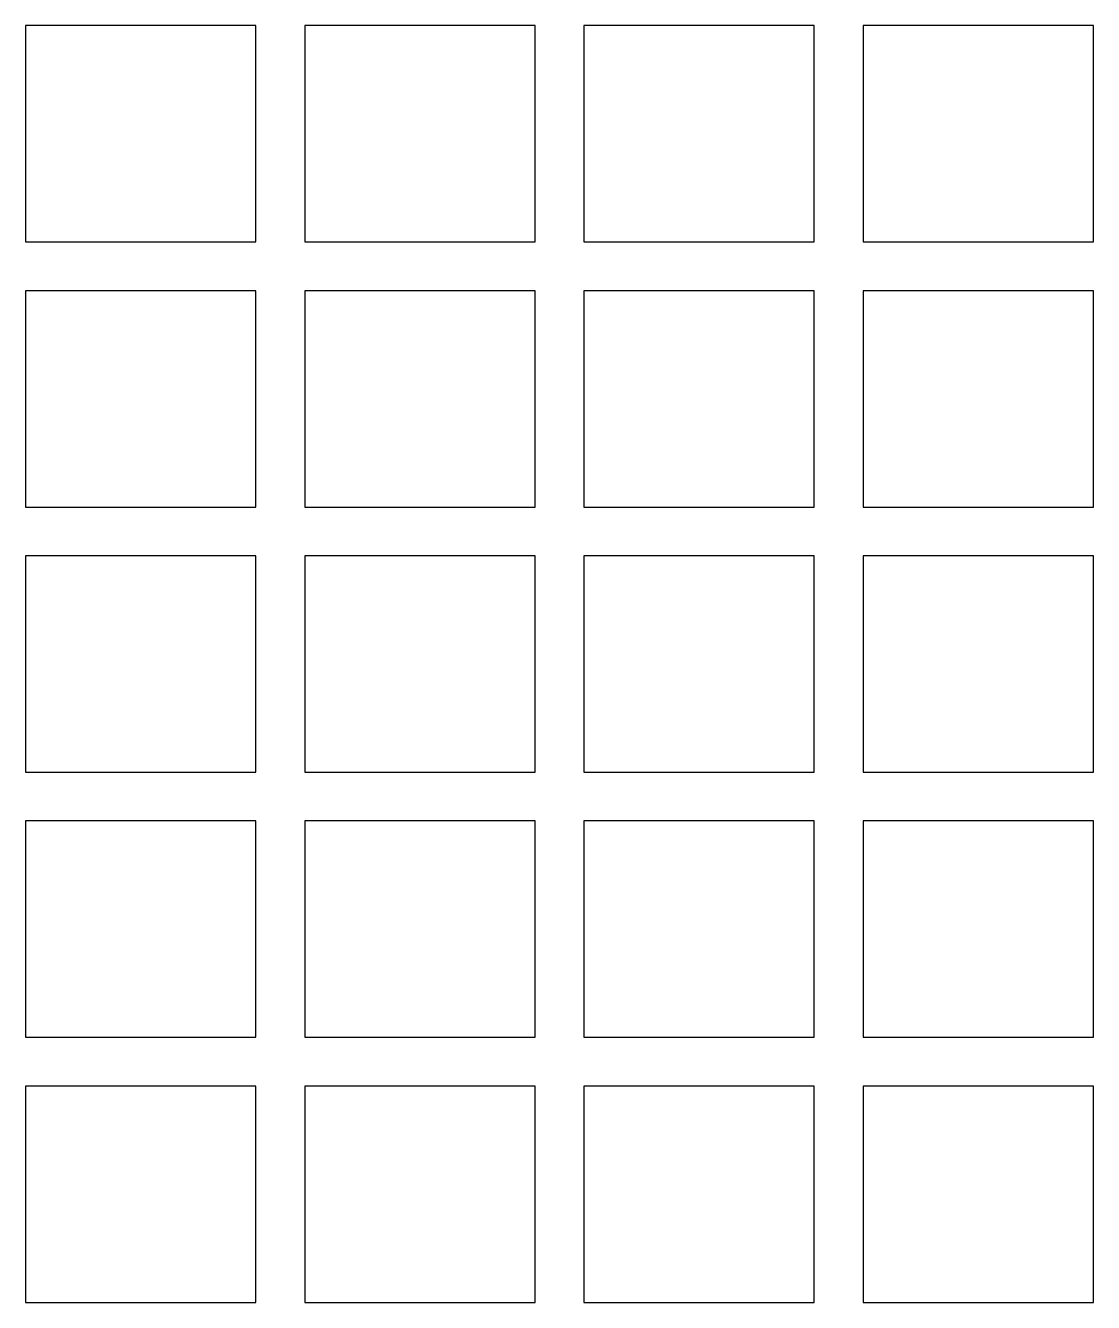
# Model space of a CAD drawing. Header units: millimetres. Extents: x 91.8 to 168.2, y -157.8 to -66.2.
import ezdxf

# ---------------------------------------------------------------- set-up
doc = ezdxf.new("R2010")
doc.units = ezdxf.units.MM

msp = doc.modelspace()

# ---------------------------------------------------------------- linework, layer by layer
for p, q in [((108.25, -66.25), (91.75, -66.25)), ((91.75, -66.25), (91.75, -81.75)), ((108.25, -81.75), (108.25, -66.25)), ((128.25, -66.25), (111.75, -66.25)), ((111.75, -66.25), (111.75, -81.75)), ((128.25, -81.75), (128.25, -66.25)), ((148.25, -66.25), (131.75, -66.25)), ((131.75, -66.25), (131.75, -81.75)), ((148.25, -81.75), (148.25, -66.25)), ((168.25, -66.25), (151.75, -66.25)), ((151.75, -66.25), (151.75, -81.75)), ((168.25, -81.75), (168.25, -66.25)), ((91.75, -81.75), (108.25, -81.75)), ((111.75, -81.75), (128.25, -81.75)), ((131.75, -81.75), (148.25, -81.75)), ((151.75, -81.75), (168.25, -81.75)), ((108.25, -85.25), (91.75, -85.25)), ((91.75, -85.25), (91.75, -100.75)), ((108.25, -100.75), (108.25, -85.25)), ((128.25, -85.25), (111.75, -85.25)), ((111.75, -85.25), (111.75, -100.75)), ((128.25, -100.75), (128.25, -85.25)), ((148.25, -85.25), (131.75, -85.25)), ((131.75, -85.25), (131.75, -100.75)), ((148.25, -100.75), (148.25, -85.25)), ((168.25, -85.25), (151.75, -85.25)), ((151.75, -85.25), (151.75, -100.75)), ((168.25, -100.75), (168.25, -85.25)), ((91.75, -100.75), (108.25, -100.75)), ((111.75, -100.75), (128.25, -100.75)), ((131.75, -100.75), (148.25, -100.75)), ((151.75, -100.75), (168.25, -100.75)), ((108.25, -104.25), (91.75, -104.25)), ((91.75, -104.25), (91.75, -119.75)), ((108.25, -119.75), (108.25, -104.25)), ((128.25, -104.25), (111.75, -104.25)), ((111.75, -104.25), (111.75, -119.75)), ((128.25, -119.75), (128.25, -104.25)), ((148.25, -104.25), (131.75, -104.25)), ((131.75, -104.25), (131.75, -119.75)), ((148.25, -119.75), (148.25, -104.25)), ((168.25, -104.25), (151.75, -104.25)), ((151.75, -104.25), (151.75, -119.75)), ((168.25, -119.75), (168.25, -104.25)), ((91.75, -119.75), (108.25, -119.75)), ((111.75, -119.75), (128.25, -119.75)), ((131.75, -119.75), (148.25, -119.75)), ((151.75, -119.75), (168.25, -119.75)), ((108.25, -123.25), (91.75, -123.25)), ((91.75, -123.25), (91.75, -138.75)), ((108.25, -138.75), (108.25, -123.25)), ((128.25, -123.25), (111.75, -123.25)), ((111.75, -123.25), (111.75, -138.75)), ((128.25, -138.75), (128.25, -123.25)), ((148.25, -123.25), (131.75, -123.25)), ((131.75, -123.25), (131.75, -138.75)), ((148.25, -138.75), (148.25, -123.25)), ((168.25, -123.25), (151.75, -123.25)), ((151.75, -123.25), (151.75, -138.75)), ((168.25, -138.75), (168.25, -123.25)), ((91.75, -138.75), (108.25, -138.75)), ((111.75, -138.75), (128.25, -138.75)), ((131.75, -138.75), (148.25, -138.75)), ((151.75, -138.75), (168.25, -138.75)), ((108.25, -142.25), (91.75, -142.25)), ((91.75, -142.25), (91.75, -157.75)), ((108.25, -157.75), (108.25, -142.25)), ((128.25, -142.25), (111.75, -142.25)), ((111.75, -142.25), (111.75, -157.75)), ((128.25, -157.75), (128.25, -142.25)), ((148.25, -142.25), (131.75, -142.25)), ((131.75, -142.25), (131.75, -157.75)), ((148.25, -157.75), (148.25, -142.25)), ((168.25, -142.25), (151.75, -142.25)), ((151.75, -142.25), (151.75, -157.75)), ((168.25, -157.75), (168.25, -142.25)), ((91.75, -157.75), (108.25, -157.75)), ((111.75, -157.75), (128.25, -157.75)), ((131.75, -157.75), (148.25, -157.75)), ((151.75, -157.75), (168.25, -157.75))]:
    msp.add_line(p, q)

doc.saveas('drawing.dxf')
